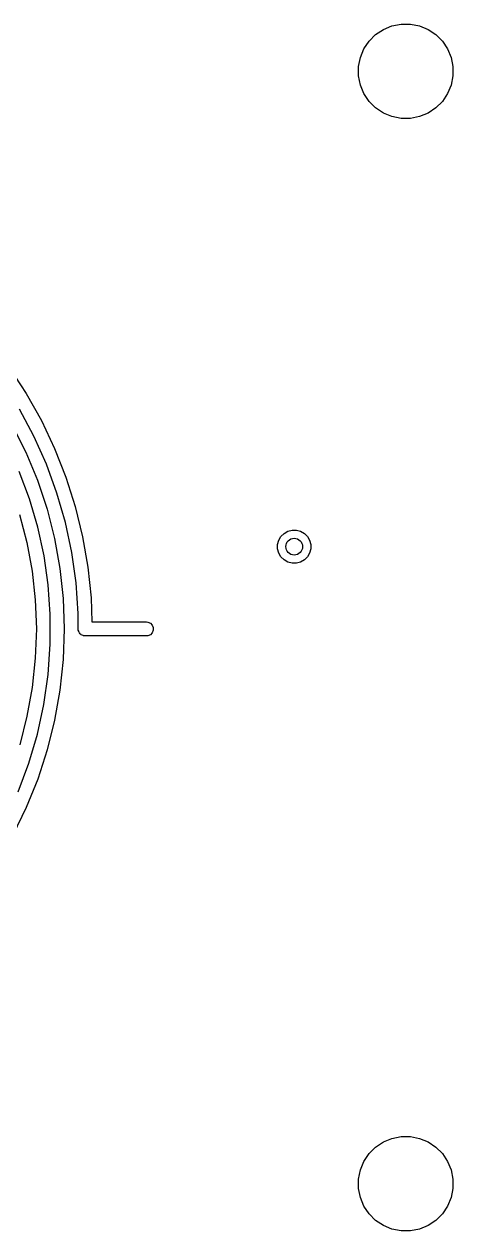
# Model space of a CAD drawing. Extents: x 25 to 275, y -107 to -24.
# Drawn here: x 42.16 to 49.85, y -105.8 to -84.15 of the extents above; entities that cross this region are included whole.
import ezdxf

# ---------------------------------------------------------------- set-up
doc = ezdxf.new("R2010")
doc.units = 0
doc.layers.add('BLACK', color=7, linetype='CONTINUOUS')

msp = doc.modelspace()

# ---------------------------------------------------------------- linework, layer by layer
at = {"layer": 'BLACK', "linetype": 'CONTINUOUS'}
for p, q in [((48.599313, -84.250367), (48.753258, -84.186601)), ((48.753258, -84.186601), (48.916685, -84.154093)), ((48.916685, -84.154093), (49.083315, -84.154093)), ((49.083315, -84.154093), (49.246742, -84.186601)), ((49.246742, -84.186601), (49.400687, -84.250367)), ((48.342941, -84.460766), (48.460766, -84.342941)), ((48.460766, -84.342941), (48.599313, -84.250367)), ((49.400687, -84.250367), (49.539234, -84.342941)), ((49.539234, -84.342941), (49.657059, -84.460766)), ((48.186601, -84.753258), (48.250367, -84.599313)), ((48.250367, -84.599313), (48.342941, -84.460766)), ((49.657059, -84.460766), (49.749633, -84.599313)), ((49.749633, -84.599313), (49.813399, -84.753258)), ((48.154093, -84.916685), (48.186601, -84.753258)), ((49.813399, -84.753258), (49.845907, -84.916685)), ((48.154093, -85.083315), (48.154093, -84.916685)), ((49.845907, -84.916685), (49.845907, -85.083315)), ((48.186601, -85.246742), (48.154093, -85.083315)), ((48.250367, -85.400687), (48.186601, -85.246742)), ((49.813399, -85.246742), (49.749633, -85.400687)), ((49.845907, -85.083315), (49.813399, -85.246742)), ((48.342941, -85.539234), (48.250367, -85.400687)), ((49.749633, -85.400687), (49.657059, -85.539234)), ((48.460766, -85.657059), (48.342941, -85.539234)), ((48.599313, -85.749633), (48.460766, -85.657059)), ((49.539234, -85.657059), (49.400687, -85.749633)), ((49.657059, -85.539234), (49.539234, -85.657059)), ((48.753258, -85.813399), (48.599313, -85.749633)), ((48.916685, -85.845907), (48.753258, -85.813399)), ((49.083315, -85.845907), (48.916685, -85.845907)), ((49.246742, -85.813399), (49.083315, -85.845907)), ((49.400687, -85.749633), (49.246742, -85.813399)), ((41.88788, -90.314472), (42.192158, -90.77838)), ((42.192158, -90.77838), (42.464067, -91.261972)), ((42.332317, -91.545723), (42.074107, -91.0601)), ((42.464067, -91.261972), (42.702342, -91.762991)), ((41.942302, -91.345726), (42.185944, -91.832461)), ((42.556023, -92.048175), (42.332317, -91.545723)), ((42.185944, -91.832461), (42.394242, -92.335336)), ((42.702342, -91.762991), (42.90587, -92.279103)), ((42.252053, -92.669493), (42.067956, -92.17591)), ((42.744135, -92.565008), (42.556023, -92.048175)), ((42.394242, -92.335336), (42.566134, -92.851789)), ((42.90587, -92.279103), (43.073703, -92.807901)), ((42.895736, -93.093704), (42.744135, -92.565008)), ((42.400469, -93.174952), (42.252053, -92.669493)), ((43.073703, -92.807901), (43.205058, -93.34692)), ((42.072904, -92.947294), (42.204541, -93.45081)), ((42.566134, -92.851789), (42.700745, -93.37919)), ((42.512447, -93.68971), (42.400469, -93.174952)), ((43.010088, -93.631687), (42.895736, -93.093704)), ((46.817372, -93.286994), (46.885195, -93.247836)), ((46.885195, -93.247836), (46.960842, -93.227567)), ((46.960842, -93.227567), (47.039158, -93.227567)), ((47.039158, -93.227567), (47.114805, -93.247836)), ((47.114805, -93.247836), (47.182628, -93.286994)), ((42.204541, -93.45081), (42.299071, -93.962592)), ((42.700745, -93.37919), (42.797388, -93.914849)), ((43.205058, -93.34692), (43.299323, -93.893646)), ((46.702567, -93.485842), (46.722836, -93.410195)), ((46.702567, -93.564158), (46.702567, -93.485842)), ((46.722836, -93.410195), (46.761994, -93.342372)), ((46.761994, -93.342372), (46.817372, -93.286994)), ((47.182628, -93.286994), (47.238006, -93.342372)), ((47.238006, -93.342372), (47.277164, -93.410195)), ((47.277164, -93.410195), (47.297433, -93.485842)), ((47.297433, -93.485842), (47.297433, -93.564158)), ((42.587419, -94.211146), (42.512447, -93.68971)), ((43.086634, -94.176337), (43.010088, -93.631687)), ((46.722836, -93.639805), (46.702567, -93.564158)), ((46.761994, -93.707628), (46.722836, -93.639805)), ((46.817372, -93.763006), (46.761994, -93.707628)), ((47.238006, -93.707628), (47.182628, -93.763006)), ((47.277164, -93.639805), (47.238006, -93.707628)), ((47.297433, -93.564158), (47.277164, -93.639805)), ((42.797388, -93.914849), (42.855572, -94.456039)), ((43.299323, -93.893646), (43.356059, -94.44553)), ((46.885195, -93.802164), (46.817372, -93.763006)), ((46.960842, -93.822433), (46.885195, -93.802164)), ((47.039158, -93.822433), (46.960842, -93.822433)), ((47.114805, -93.802164), (47.039158, -93.822433)), ((47.182628, -93.763006), (47.114805, -93.802164)), ((42.299071, -93.962592), (42.355993, -94.479908)), ((42.625, -94.736601), (42.587419, -94.211146)), ((43.125, -94.724999), (43.086634, -94.176337)), ((42.355993, -94.479908), (42.375, -95)), ((42.855572, -94.456039), (42.875, -95)), ((43.356059, -94.44553), (43.37073, -94.875)), ((42.625, -95), (42.625, -94.736601)), ((43.125, -95), (43.125, -94.724999)), ((42.375, -95), (42.356209, -95.526126)), ((42.625, -95.272328), (42.625, -95)), ((42.875, -95), (42.855817, -95.549332)), ((43.127402, -95.010523), (43.125, -95)), ((43.37073, -94.875), (44.35, -94.875)), ((44.35, -94.875), (44.374386, -94.877402)), ((44.374386, -94.877402), (44.419446, -94.896066)), ((44.419446, -94.896066), (44.453934, -94.930554)), ((44.453934, -94.930554), (44.472598, -94.975614)), ((44.472598, -94.975614), (44.472598, -95.024386)), ((43.127402, -95.024386), (43.127402, -95.010523)), ((43.134449, -95.041401), (43.127402, -95.024386)), ((43.137379, -95.054235), (43.134449, -95.041401)), ((43.142344, -95.060461), (43.137379, -95.054235)), ((43.146066, -95.069446), (43.142344, -95.060461)), ((43.163066, -95.086446), (43.146066, -95.069446)), ((43.172064, -95.097729), (43.163066, -95.086446)), ((43.176471, -95.099851), (43.172064, -95.097729)), ((43.180554, -95.103934), (43.176471, -95.099851)), ((43.211968, -95.116945), (43.180554, -95.103934)), ((43.222185, -95.121866), (43.211968, -95.116945)), ((43.223847, -95.121866), (43.222185, -95.121866)), ((43.225614, -95.122598), (43.223847, -95.121866)), ((43.25, -95.125), (43.225614, -95.122598)), ((44.35, -95.125), (43.25, -95.125)), ((44.374386, -95.122598), (44.35, -95.125)), ((44.419446, -95.103934), (44.374386, -95.122598)), ((44.453934, -95.069446), (44.419446, -95.103934)), ((44.472598, -95.024386), (44.453934, -95.069446)), ((42.586145, -95.815595), (42.625, -95.272328)), ((42.356209, -95.526126), (42.299933, -96.049572)), ((42.855817, -95.549332), (42.798361, -96.095988)), ((42.508633, -96.354706), (42.586145, -95.815595)), ((42.299933, -96.049572), (42.206458, -96.567669)), ((42.798361, -96.095988), (42.702912, -96.637305)), ((42.392858, -96.886914), (42.508633, -96.354706)), ((42.206458, -96.567669), (42.076261, -97.077778)), ((42.702912, -96.637305), (42.569936, -97.170644)), ((42.239411, -97.409507), (42.392858, -96.886914)), ((42.569936, -97.170644), (42.400079, -97.693409)), ((42.049073, -97.919822), (42.239411, -97.409507)), ((42.400079, -97.693409), (42.19417, -98.203051)), ((42.19417, -98.203051), (41.953212, -98.697089)), ((48.342941, -104.410766), (48.460766, -104.292941)), ((48.460766, -104.292941), (48.599313, -104.200367)), ((48.599313, -104.200367), (48.753258, -104.136601)), ((48.753258, -104.136601), (48.916685, -104.104093)), ((48.916685, -104.104093), (49.083315, -104.104093)), ((49.083315, -104.104093), (49.246742, -104.136601)), ((49.246742, -104.136601), (49.400687, -104.200367)), ((49.400687, -104.200367), (49.539234, -104.292941)), ((49.539234, -104.292941), (49.657059, -104.410766)), ((48.250367, -104.549313), (48.342941, -104.410766)), ((49.657059, -104.410766), (49.749633, -104.549313)), ((48.154093, -104.866685), (48.186601, -104.703258)), ((48.186601, -104.703258), (48.250367, -104.549313)), ((49.749633, -104.549313), (49.813399, -104.703258)), ((49.813399, -104.703258), (49.845907, -104.866685)), ((48.154093, -105.033315), (48.154093, -104.866685)), ((49.845907, -104.866685), (49.845907, -105.033315)), ((48.186601, -105.196742), (48.154093, -105.033315)), ((49.845907, -105.033315), (49.813399, -105.196742)), ((48.250367, -105.350687), (48.186601, -105.196742)), ((48.342941, -105.489234), (48.250367, -105.350687)), ((49.749633, -105.350687), (49.657059, -105.489234)), ((49.813399, -105.196742), (49.749633, -105.350687)), ((48.460766, -105.607059), (48.342941, -105.489234)), ((48.599313, -105.699633), (48.460766, -105.607059)), ((49.539234, -105.607059), (49.400687, -105.699633)), ((49.657059, -105.489234), (49.539234, -105.607059)), ((48.753258, -105.763399), (48.599313, -105.699633)), ((48.916685, -105.795907), (48.753258, -105.763399)), ((49.083315, -105.795907), (48.916685, -105.795907)), ((49.246742, -105.763399), (49.083315, -105.795907)), ((49.400687, -105.699633), (49.246742, -105.763399))]:
    msp.add_line(p, q, dxfattribs=at)
at = {"layer": 'BLACK'}
msp.add_circle((47, -93.525), 0.15, dxfattribs=at)

doc.saveas('drawing.dxf')
